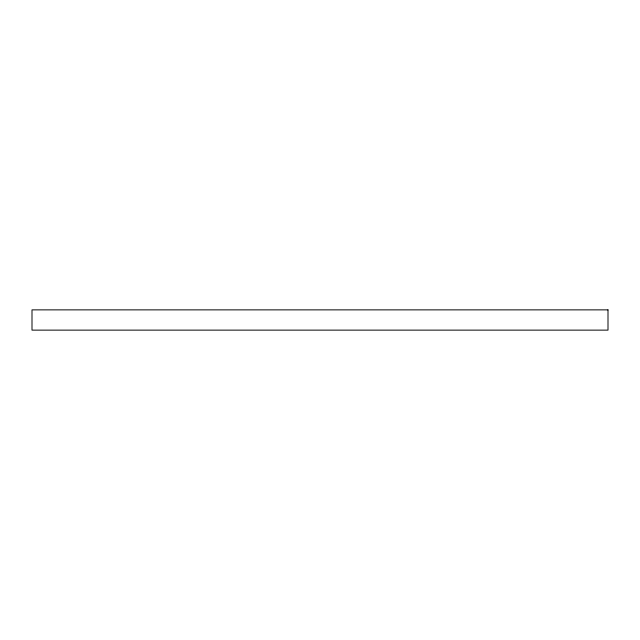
<?xml version="1.0" encoding="UTF-8"?>
<svg xmlns="http://www.w3.org/2000/svg" width="640" height="640" viewBox="0 0 640 640"><rect width="100%" height="100%" fill="white"/><g stroke="black" fill="none" stroke-linecap="round" stroke-linejoin="round"><path stroke-width="0.96" d="M608 309.872L32 309.872L32 330.128L608 330.128L608 309.872"/></g></svg>
